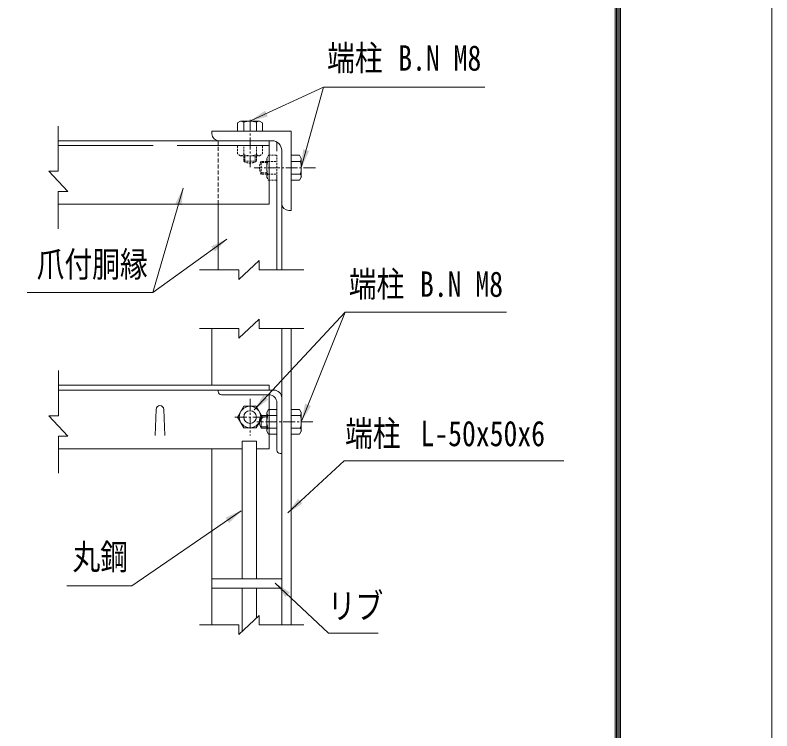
# Model space of a CAD drawing. Units: millimetres, scale not verified. Extents: x -4455 to 4455, y -3150 to 3150.
# Drawn here: x 3022 to 4455, y -1039 to 317 of the extents above; entities that cross this region are included whole.
import ezdxf
from ezdxf.enums import TextEntityAlignment as Align

# ---------------------------------------------------------------- set-up
doc = ezdxf.new("R2010")
doc.units = ezdxf.units.MM
doc.header["$LTSCALE"] = 30
for name, pattern in [('DASHED', [7.5, 6, -1.5]), ('USER2', [1.125, 0.75, -0.125, 0.125, -0.125]), ('USER3', [0.375, 0.25, -0.125]), ('USER4', [0.1875, 0.125, -0.0625])]:
    doc.linetypes.add(name, pattern=pattern)
for name, color, linetype, lineweight in [('0-0_D-STR-TXT', 3, 'Continuous', 13), ('0-1_D-STR2', 2, 'Continuous', 13), ('0-2_D-STR-DIM', 4, 'Continuous', 13), ('0-3_D-BMK', 2, 'USER2', 13), ('0-4_D-STR1', 1, 'Continuous', 18), ('0-5_D-STR3', 3, 'Continuous', 13), ('0-F_7詳細', 3, 'Continuous', 18), ('1-0_5寸法', 3, 'Continuous', 18), ('1-2_D-TTL', 7, 'Continuous', 9)]:
    doc.layers.add(name, color=color, linetype=linetype, lineweight=lineweight)
doc.styles.add('ＭＳ ゴシック', font='')
doc.styles.get('ＭＳ ゴシック').set_extended_font_data('MS Gothic')

msp = doc.modelspace()

# ---------------------------------------------------------------- linework, layer by layer
at = {"layer": '0-0_D-STR-TXT'}
for p, q in [((3282.25, -208.51), (3422.53, -107.43)), ((3646.56, -245.7), (3564.51, -451.34))]:
    msp.add_line(p, q, dxfattribs=at)
for points in [[(3911.21, 180.27), (3605.41, 180.27), (3468.54, 116.9)], [(3044.25, -208.51), (3282.25, -208.51), (3339.98, -10.93)], [(3952.37, -245.7), (3646.56, -245.7), (3474.35, -431.04)], [(4060.61, -527.65), (3644.78, -527.65), (3538.08, -625.88)], [(3708.92, -853.96), (3615, -853.96), (3514.39, -759.02)]]:
    msp.add_lwpolyline(points, dxfattribs=at)
at = {"layer": '0-0_D-STR-TXT', "color": 7, "lineweight": 9}
msp.add_lwpolyline([(3119.36, -764.38), (3242.62, -764.38), (3449.87, -622.05)], dxfattribs=at)
at = {"layer": '0-0_D-STR-TXT'}
for points in [[(3466.45, 115.93), (3495.24, 135.86), (3500.28, 124.99)], [(3340.62, -8.72), (3336.7, -43.52), (3325.2, -40.16)], [(3424.4, -106.09), (3399.91, -131.11), (3392.9, -121.39)], [(3472.78, -432.72), (3491.88, -403.37), (3500.66, -411.53)], [(3563.65, -453.48), (3570.87, -419.22), (3582, -423.66)], [(3536.39, -627.44), (3557.71, -599.66), (3565.83, -608.48)], [(3512.71, -757.44), (3541.92, -776.76), (3533.69, -785.48)]]:
    msp.add_solid(points, dxfattribs=at)
at = {"layer": '0-0_D-STR-TXT', "color": 7}
msp.add_solid([(3451.77, -620.75), (3426.72, -645.22), (3419.94, -635.34)], dxfattribs=at)
at = {"layer": '0-1_D-STR2', "color": 7, "lineweight": 9}
for p, q in [((3451.77, -750.96), (3451.77, -490.54)), ((3451.77, -490.54), (3478.77, -490.54)), ((3478.77, -750.96), (3478.77, -490.54)), ((3451.77, -850.17), (3451.77, -768.96)), ((3478.77, -825.1), (3478.77, -768.96))]:
    msp.add_line(p, q, dxfattribs=at)
at = {"layer": '0-2_D-STR-DIM'}
for p, q in [((3103.29, 21.17), (3103.29, 106.75)), ((3085.29, 21.17), (3121.29, -17.6)), ((3103.29, 21.17), (3085.29, 21.17)), ((3103.29, -17.6), (3103.29, -87.8)), ((3103.29, -17.6), (3121.29, -17.6)), ((3445.13, -184), (3483.9, -148)), ((3483.9, -166), (3483.9, -148)), ((3445.13, -166), (3370.91, -166)), ((3445.13, -166), (3445.13, -184)), ((3483.9, -166), (3568.59, -166)), ((3445.13, -294.99), (3483.9, -258.99)), ((3483.9, -276.99), (3483.9, -258.99)), ((3445.13, -276.99), (3370.91, -276.99)), ((3445.13, -276.99), (3445.13, -294.99)), ((3483.9, -276.99), (3568.59, -276.99)), ((3445.13, -856.33), (3483.9, -820.33)), ((3483.9, -838.33), (3483.9, -820.33)), ((3445.13, -838.33), (3370.91, -838.33)), ((3445.13, -838.33), (3445.13, -856.33)), ((3483.9, -838.33), (3568.59, -838.33))]:
    msp.add_line(p, q, dxfattribs=at)
at = {"layer": '0-3_D-BMK'}
for p, q in [((3466.45, 28.63), (3466.45, 121)), ((3590.46, 27.73), (3474.01, 27.73)), ((3466.45, -410.29), (3466.45, -479.68)), ((3437.89, -444.48), (3495.01, -444.48)), ((3585.55, -453.48), (3479.33, -453.48))]:
    msp.add_line(p, q, dxfattribs=at)
at = {"layer": '0-4_D-STR1'}
for p, q in [((3394.45, 96.73), (3394.45, 92.23)), ((3544.45, 96.73), (3394.45, 96.73)), ((3544.45, -53.27), (3544.45, 96.73)), ((3103.29, 78.73), (3499.45, 78.73)), ((3502.45, 78.73), (3394.45, 78.73)), ((3508.45, 78.73), (3407.95, 78.73)), ((3526.45, 60.73), (3526.45, -39.77)), ((3103.29, -41.27), (3502.45, -41.27)), ((3406.45, -166), (3406.45, -41.27)), ((3526.45, -166), (3526.45, -32.27)), ((3544.45, -53.27), (3539.95, -53.27)), ((3394.45, -384.48), (3394.45, -276.99)), ((3526.45, -838.33), (3526.45, -276.99)), ((3544.45, -838.33), (3544.45, -276.99)), ((3103.45, -384.48), (3499.45, -384.48)), ((3502.45, -384.48), (3394.45, -384.48)), ((3416.95, -384.48), (3417.25, -384.48)), ((3103.45, -393.48), (3499.45, -393.48)), ((3511.45, -393.48), (3406.45, -393.48)), ((3502.45, -402.48), (3412.45, -402.48)), ((3502.45, -504.48), (3502.45, -402.48)), ((3526.45, -513.48), (3526.45, -408.48)), ((3517.45, -507.48), (3517.45, -417.48)), ((3103.45, -504.48), (3451.77, -504.48)), ((3394.45, -838.33), (3394.45, -504.48)), ((3478.77, -504.48), (3502.45, -504.48)), ((3526.45, -513.48), (3523.45, -513.48))]:
    msp.add_line(p, q, dxfattribs=at)
at = {"layer": '0-4_D-STR1', "linetype": 'DASHED'}
for p, q in [((3517.45, -166), (3517.45, 76.32)), ((3103.29, 69.73), (3502.45, 69.73))]:
    msp.add_line(p, q, dxfattribs=at)
at = {"layer": '0-4_D-STR1'}
for centre, radius, start, end in [((3407.95, 92.23), 13.5, 180, 270.00009), ((3508.45, 60.73), 18, 0.00001, 90.00008), ((3539.95, -39.77), 13.5, 180, 270), ((3511.45, -408.48), 15, 0, 90), ((3523.45, -507.48), 6, 180, 270)]:
    msp.add_arc(centre, radius, start, end, dxfattribs=at)
at = {"layer": '0-5_D-STR3'}
for p, q in [((3448.69, 115.93), (3442.93, 112.61)), ((3448.69, 115.93), (3484.21, 115.93)), ((3484.21, 115.93), (3489.97, 112.61)), ((3442.93, 112.61), (3442.93, 96.73)), ((3454.45, 113.87), (3454.45, 96.73)), ((3478.45, 113.87), (3478.45, 96.73)), ((3489.97, 112.61), (3489.97, 96.73)), ((3560.33, 51.25), (3544.45, 51.25)), ((3544.45, 4.21), (3544.45, 51.25)), ((3563.65, 45.49), (3560.33, 51.25)), ((3563.65, 9.97), (3563.65, 45.49)), ((3561.59, 39.73), (3544.45, 39.73)), ((3561.59, 15.73), (3544.45, 15.73)), ((3560.33, 4.21), (3544.45, 4.21)), ((3563.65, 9.97), (3560.33, 4.21)), ((3517.45, -477), (3517.45, -429.96)), ((3560.33, -429.96), (3544.45, -429.96)), ((3544.45, -477), (3544.45, -429.96)), ((3563.65, -435.72), (3560.33, -429.96)), ((3487.59, -465.48), (3487.59, -441.48)), ((3498.25, -441.48), (3487.59, -441.48)), ((3498.25, -471.24), (3498.25, -435.72)), ((3500.31, -441.48), (3517.45, -441.48)), ((3561.59, -441.48), (3544.45, -441.48)), ((3563.65, -471.24), (3563.65, -435.72)), ((3498.25, -465.48), (3487.59, -465.48)), ((3498.25, -471.24), (3501.58, -477)), ((3500.31, -465.48), (3517.45, -465.48)), ((3561.59, -465.48), (3544.45, -465.48)), ((3563.65, -471.24), (3560.33, -477)), ((3501.58, -477), (3517.45, -477)), ((3560.33, -477), (3544.45, -477)), ((3526.45, -750.96), (3394.45, -750.96)), ((3526.45, -768.96), (3394.45, -768.96))]:
    msp.add_line(p, q, dxfattribs=at)
at = {"layer": '0-5_D-STR3', "color": 1, "linetype": 'USER4'}
for p, q in [((3442.93, 69.73), (3489.97, 69.73)), ((3442.93, 53.86), (3442.93, 69.73)), ((3454.45, 52.59), (3454.45, 69.73)), ((3478.45, 52.59), (3478.45, 69.73)), ((3448.69, 50.53), (3442.93, 53.86)), ((3448.69, 50.53), (3484.21, 50.53)), ((3454.45, 50.53), (3454.45, 39.87)), ((3456.85, 50.53), (3456.85, 38.66)), ((3476.05, 50.53), (3476.05, 38.66)), ((3478.45, 50.53), (3478.45, 39.87)), ((3498.25, 9.97), (3498.25, 45.49)), ((3517.45, 4.21), (3517.45, 51.25)), ((3454.45, 39.87), (3478.45, 39.87)), ((3498.25, 37.33), (3486.38, 37.33)), ((3487.59, 15.73), (3487.59, 39.73)), ((3498.25, 39.73), (3487.59, 39.73)), ((3500.31, 39.73), (3517.45, 39.73)), ((3498.25, 18.13), (3486.38, 18.13)), ((3498.25, 15.73), (3487.59, 15.73)), ((3500.31, 15.73), (3517.45, 15.73)), ((3498.25, 9.97), (3501.58, 4.21)), ((3501.58, 4.21), (3517.45, 4.21))]:
    msp.add_line(p, q, dxfattribs=at)
at = {"layer": '0-5_D-STR3', "color": 1}
for p, q in [((3498.25, -443.88), (3486.38, -443.88)), ((3498.25, -463.08), (3486.38, -463.08))]:
    msp.add_line(p, q, dxfattribs=at)
at = {"layer": '0-5_D-STR3', "color": 1, "linetype": 'USER4'}
for points in [[(3484.21, 50.53), (3489.97, 53.86), (3489.97, 69.73)], [(3498.25, 45.49), (3501.58, 51.25), (3517.45, 51.25)]]:
    msp.add_lwpolyline(points, dxfattribs=at)
at = {"layer": '0-5_D-STR3'}
msp.add_lwpolyline([(3489.97, -444.48), (3478.21, -424.11), (3454.69, -424.11), (3442.93, -444.48), (3454.69, -464.85), (3478.21, -464.85)], close=True, dxfattribs=at)
msp.add_lwpolyline([(3498.25, -435.72), (3501.58, -429.96), (3517.45, -429.96)], dxfattribs=at)
for radius in [20.4, 12]:
    msp.add_circle((3466.45, -444.48), radius, dxfattribs=at)
for centre, radius, start, end in [((3448.69, 106.84), 9.09, 50.6618, 90), ((3466.45, 79.93), 36, 70.52878, 109.47122), ((3484.21, 106.84), 9.09, 90, 129.3382), ((3554.57, 45.49), 9.09, 320.6618, 0), ((3527.65, 27.73), 36, 340.52878, 19.47122), ((3554.57, 9.97), 9.09, 0, 39.3382), ((3508.38, -453.48), 24, 150, 210), ((3507.34, -435.72), 9.09, 180, 219.3382), ((3534.25, -453.48), 36, 160.52878, 199.47122), ((3527.65, -453.48), 36, 340.52878, 19.47122), ((3554.57, -435.72), 9.09, 320.6618, 0), ((3507.34, -471.24), 9.09, 140.6618, 180), ((3554.57, -471.24), 9.09, 0, 39.3382)]:
    msp.add_arc(centre, radius, start, end, dxfattribs=at)
at = {"layer": '0-5_D-STR3', "color": 1, "linetype": 'USER4'}
for centre, radius, start, end in [((3448.69, 59.62), 9.09, 270, 309.3382), ((3466.45, 86.53), 36, 250.52878, 289.47122), ((3484.21, 59.62), 9.09, 230.6618, 270), ((3507.34, 45.49), 9.09, 180, 219.3382), ((3466.45, 60.66), 24, 240, 300), ((3508.38, 27.73), 24, 150, 210), ((3534.25, 27.73), 36, 160.52878, 199.47122), ((3507.34, 9.97), 9.09, 140.6618, 180)]:
    msp.add_arc(centre, radius, start, end, dxfattribs=at)
at = {"layer": '0-F_7詳細', "color": 1, "linetype": 'USER3'}
msp.add_line((3406.45, -41.27), (3406.45, 78.81), dxfattribs=at)
at = {"layer": '0-F_7詳細', "color": 7, "lineweight": 9}
for p, q in [((3502.45, -41.27), (3502.45, 78.73)), ((3502.45, -393.48), (3502.45, -384.48)), ((3406.45, -393.48), (3406.45, -396.48)), ((3286.85, -479.31), (3288.65, -430.11)), ((3304.85, -479.31), (3303.05, -430.11))]:
    msp.add_line(p, q, dxfattribs=at)
at = {"layer": '0-F_7詳細', "color": 4}
for p, q in [((3103.45, -442.04), (3103.45, -356.46)), ((3085.45, -442.04), (3121.45, -480.81)), ((3103.45, -442.04), (3085.45, -442.04)), ((3103.45, -480.81), (3103.45, -551.01)), ((3103.45, -480.81), (3121.45, -480.81))]:
    msp.add_line(p, q, dxfattribs=at)
at = {"layer": '0-F_7詳細', "color": 7, "lineweight": 9}
for centre, radius, start, end in [((3412.45, -396.48), 6, 180, 270), ((3502.45, -417.48), 15, 0, 90), ((3295.85, -430.11), 7.2, 0, 180)]:
    msp.add_arc(centre, radius, start, end, dxfattribs=at)
at = {"layer": '1-0_5寸法'}
msp.add_line((3605.41, 180.27), (3564.26, 29.95), dxfattribs=at)
msp.add_solid([(3563.65, 27.73), (3566.98, 62.59), (3578.54, 59.43)], dxfattribs=at)
at = {"layer": '1-2_D-TTL', "color": 2, "lineweight": 18}
msp.add_lwpolyline([(-4454.85, 3150.21), (4454.85, 3150.21), (4454.85, -3150.21), (-4454.85, -3150.21)], close=True, dxfattribs=at)
at = {"layer": '1-2_D-TTL'}
for points in [[(-4168.47, 2916.87), (4168.47, 2916.87), (4168.47, -2916.87), (-4168.47, -2916.87)], [(-4165.81, 2914.21), (4165.81, 2914.21), (4165.81, -2914.21), (-4165.81, -2914.21)], [(-4163.16, 2911.56), (4163.16, 2911.56), (4163.16, -2911.56), (-4163.16, -2911.56)], [(-4160.51, 2908.91), (4160.51, 2908.91), (4160.51, -2908.91), (-4160.51, -2908.91)], [(-4157.86, 2906.26), (4157.86, 2906.26), (4157.86, -2906.26), (-4157.86, -2906.26)]]:
    msp.add_lwpolyline(points, close=True, dxfattribs=at)

# ---------------------------------------------------------------- texts
at = {"layer": '0-0_D-STR-TXT', "style": 'ＭＳ ゴシック', "width": 0.8}
for s, p in [('端柱', (3612.44, 197.1)), ('B.N M8', (3747.25, 197.1)), ('爪付胴縁', (3062.39, -193.69)), ('端柱', (3653.59, -231.28)), ('B.N M8', (3788.4, -231.28)), ('端柱', (3646.51, -514.25)), ('L-50x50x6', (3789.32, -514.25)), ('丸鋼', (3130.3, -748.02)), ('リブ', (3613.79, -841.14))]:
    msp.add_text(s, height=48.17, dxfattribs=at).set_placement(p, align=Align.BOTTOM_LEFT)

doc.saveas('drawing.dxf')
